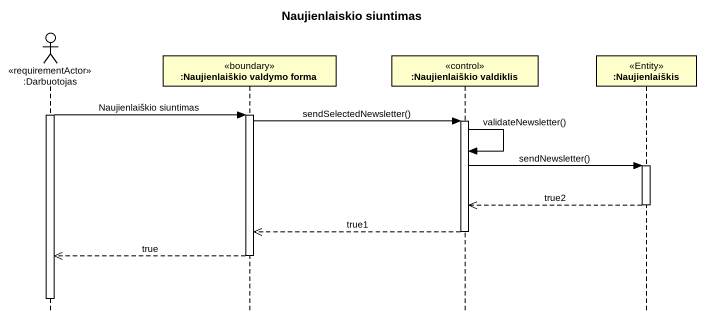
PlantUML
@startuml
title Naujienlaiskio siuntimas
hide footbox
actor ":Darbuotojas" as Darbuotojas <<requirementActor>>
participant ":Naujienlaiškio valdymo forma" as Naujienlaiškio_valdymo_forma <<boundary>>
participant ":Naujienlaiškio valdiklis" as Naujienlaiškio_valdiklis <<control>>
participant ":Naujienlaiškis" as Naujienlaiškis <<Entity>>

activate Darbuotojas
Darbuotojas -> Naujienlaiškio_valdymo_forma : Naujienlaiškio siuntimas
activate Naujienlaiškio_valdymo_forma
Naujienlaiškio_valdymo_forma -> Naujienlaiškio_valdiklis : sendSelectedNewsletter()
activate Naujienlaiškio_valdiklis
Naujienlaiškio_valdiklis -> Naujienlaiškio_valdiklis : validateNewsletter()
Naujienlaiškio_valdiklis -> Naujienlaiškis : sendNewsletter()
activate Naujienlaiškis
Naujienlaiškis -->> Naujienlaiškio_valdiklis : true2
deactivate Naujienlaiškis
Naujienlaiškio_valdiklis -->> Naujienlaiškio_valdymo_forma : true1
deactivate Naujienlaiškio_valdiklis
Naujienlaiškio_valdymo_forma -->> Darbuotojas : true
deactivate Naujienlaiškio_valdymo_forma
deactivate Darbuotojas
@enduml
